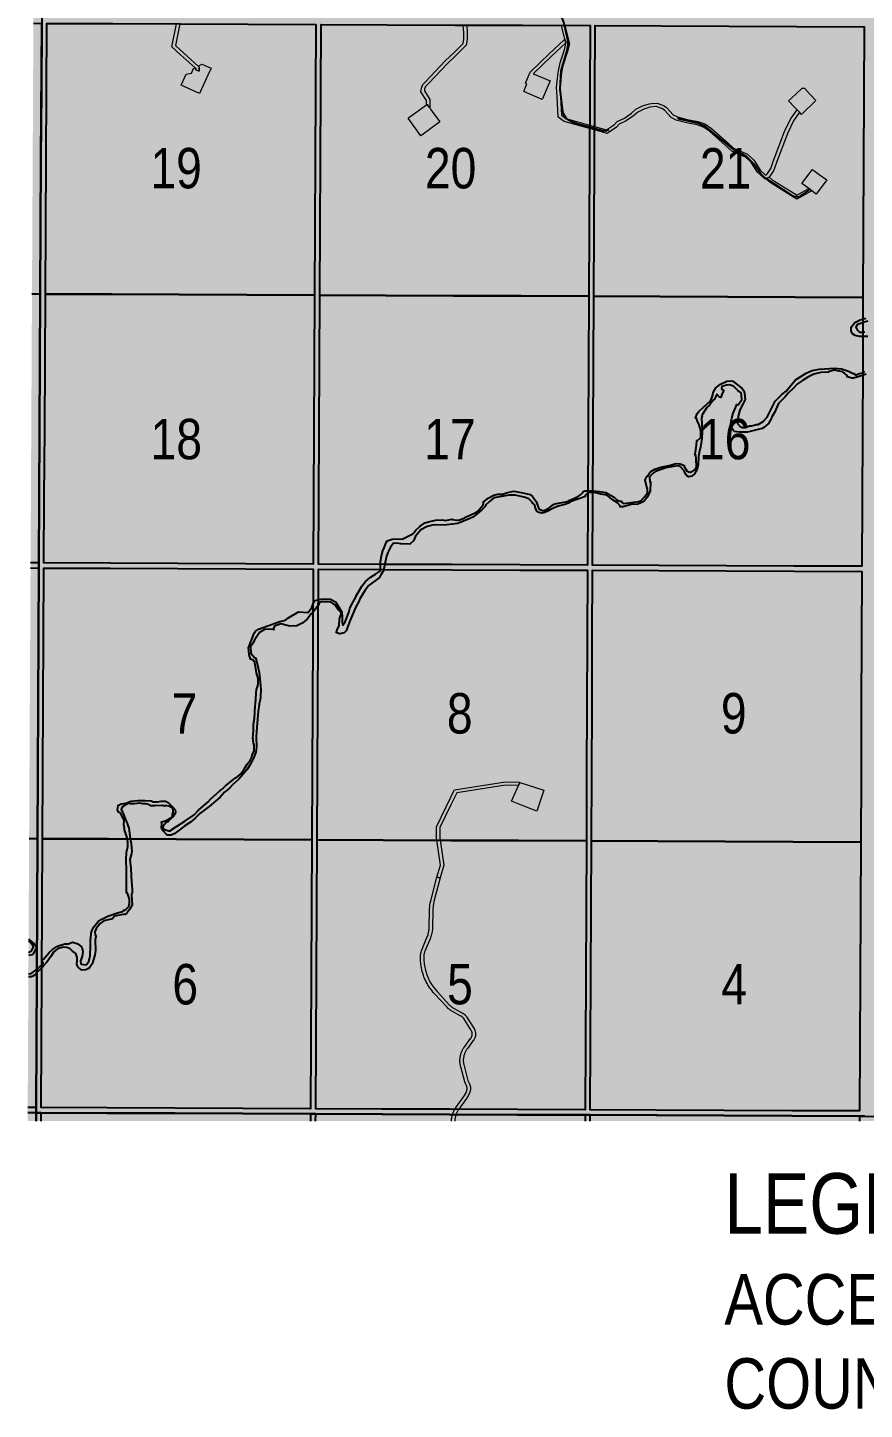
# Model space of a CAD drawing. Extents: x 351064 to 358960, y 6048061 to 6054858.
# Drawn here: x 352105.9 to 352271.7, y 6050375.7 to 6050649.5 of the extents above; entities that cross this region are included whole.
import ezdxf
from ezdxf.enums import TextEntityAlignment as Align

# ---------------------------------------------------------------- set-up
doc = ezdxf.new("R2010")
doc.units = 0
doc.header["$LTSCALE"] = 5
doc.linetypes.add('BORDER2', pattern=[22.225, 6.35, -3.175, 6.35, -3.175, 0, -3.175])
doc.linetypes.add('DASHED2', pattern=[9.525, 6.35, -3.175])
doc.layers.add('AS-COUNTY', color=7, linetype='BORDER2', lineweight=60, true_color=0xcc33ff)
doc.layers.add('AS-ROUTEMAP', color=35, linetype='Continuous', lineweight=0)
for name, color, linetype in [('CG-NOTES', 7, 'Continuous'), ('P-PROPOSED', 10, 'Continuous'), ('RoadSeg', 57, 'DASHED2'), ('T-WATER', 160, 'Continuous'), ('Townships', 57, 'Continuous')]:
    doc.layers.add(name, color=color, linetype=linetype)
doc.layers.add('ROUTE-MAP-BACKGROUND-H', color=7, linetype='Continuous', true_color=0xf0ebff)
doc.layers.add('Sections', color=7, linetype='Continuous', true_color=0xa75418)
doc.styles.add('120', font='ARIALN.TTF', dxfattribs={"height": 13})
doc.styles.add('80', font='ARIALN.TTF', dxfattribs={"height": 10})

# ---------------------------------------------------------------- blocks, each defined once
blk = doc.blocks.new('*U406')
at = {"layer": 'AS-COUNTY', "ltscale": 0.5, "const_width": 4, "flags": 128}
blk.add_lwpolyline([(203.86, -42.49), (294.05, -42.49)], dxfattribs=at)
at = {"layer": 'P-PROPOSED', "color": 90, "const_width": 2, "flags": 128}
blk.add_lwpolyline([(182.34, -25.94), (272.54, -25.94)], dxfattribs=at)
at = {"layer": 'CG-NOTES', "insert": (0, 0), "char_height": 10, "width": 457.2222, "attachment_point": 1, "style": '80'}
blk.add_mtext('{\\H1.2x;\\C14;LEGEND\\H0.83333x;\\C256;\\PACCESS ROUTE SHOWN THUS:\\P}COUNTY BOUNDARY SHOWN THUS:', dxfattribs=at)

msp = doc.modelspace()

# ---------------------------------------------------------------- hatches: boundary and pattern name
at = {"layer": 'ROUTE-MAP-BACKGROUND-H'}
h = msp.add_hatch(color=256, dxfattribs=at)
h.dxf.hatch_style = 1
h.paths.add_polyline_path([(352109.337, 6051083.716), (353736.796, 6051083.637), (353740.383, 6050432.833), (352105.91, 6050432.833)])

# ---------------------------------------------------------------- linework, layer by layer
at = {"layer": 'AS-ROUTEMAP', "flags": 128}
for points in [[(352136.063, 6050650.267), (352135.187, 6050645.984), (352136.146, 6050645.115), (352139.708, 6050641.885), (352139.929, 6050641.685), (352139.932, 6050640.863), (352139.264, 6050641.166), (352139.263, 6050641.388), (352139.079, 6050641.555), (352136.141, 6050644.215), (352134.461, 6050645.736), (352135.387, 6050650.27)], [(352192.912, 6050650.033), (352193.013, 6050648.455), (352193.025, 6050647.145), (352192.822, 6050646.009), (352190.468, 6050643.75), (352189.151, 6050642.485), (352185.333, 6050638.43), (352184.778, 6050637.843), (352184.577, 6050637.352), (352184.532, 6050636.974), (352185.602, 6050635.256), (352185.602, 6050635.256), (352185.594, 6050633.956), (352185.592, 6050633.609), (352185.094, 6050634.294), (352185.065, 6050634.333), (352184.929, 6050634.234), (352184.934, 6050635.068), (352183.843, 6050636.819), (352183.925, 6050637.52), (352184.208, 6050638.21), (352184.761, 6050638.799), (352188.677, 6050642.954), (352190.473, 6050644.678), (352192.204, 6050646.34), (352192.358, 6050647.201), (352192.347, 6050648.431), (352192.244, 6050650.036)], [(352212.375, 6050649.953), (352213.26, 6050646.296), (352212.964, 6050644.947), (352211.953, 6050641.937), (352211.674, 6050640.629), (352211.406, 6050637.645), (352211.479, 6050635.807), (352211.692, 6050632.133), (352212.539, 6050631.485), (352217.225, 6050630.176), (352218.229, 6050629.895), (352218.229, 6050629.895), (352220.606, 6050629.231), (352222.177, 6050630.304), (352222.731, 6050630.937), (352224.176, 6050631.596), (352225.544, 6050632.549), (352226.437, 6050633.329), (352227.745, 6050633.984), (352229.082, 6050634.41), (352229.524, 6050634.456), (352230.633, 6050634.569), (352231.574, 6050634.189), (352231.905, 6050634.056), (352232.425, 6050633.749), (352232.533, 6050633.685), (352233.854, 6050632.258), (352234.69, 6050631.802), (352236.603, 6050631.307), (352238.719, 6050630.887), (352240.104, 6050630.423), (352241.433, 6050629.523), (352244.701, 6050626.592), (352245.779, 6050625.625), (352248.536, 6050624.424), (352249.75, 6050623.333), (352249.978, 6050622.984), (352251.082, 6050621.296), (352252.149, 6050620.278), (352252.389, 6050620.395), (352253.144, 6050621.571), (352253.667, 6050622.969), (352255.902, 6050628.948), (352257.064, 6050631.362), (352258.363, 6050633.221), (352258.831, 6050632.728), (352257.641, 6050631.025), (352256.515, 6050628.686), (352254.377, 6050622.966), (352253.743, 6050621.271), (352252.85, 6050619.878), (352252.198, 6050619.559), (352252.025, 6050619.475), (352250.566, 6050620.867), (352249.24, 6050622.896), (352249.137, 6050622.987), (352248.17, 6050623.856), (352245.423, 6050625.053), (352244.697, 6050625.704), (352241.021, 6050628.996), (352239.806, 6050629.819), (352238.547, 6050630.241), (352236.449, 6050630.657), (352234.446, 6050631.176), (352233.439, 6050631.727), (352232.11, 6050633.16), (352231.609, 6050633.456), (352231.182, 6050633.629), (352230.536, 6050633.889), (352230.349, 6050633.87), (352229.219, 6050633.754), (352227.997, 6050633.365), (352226.811, 6050632.771), (352225.958, 6050632.025), (352224.506, 6050631.015), (352223.138, 6050630.39), (352222.623, 6050629.801), (352220.764, 6050628.531), (352218.226, 6050629.231), (352217.222, 6050629.508), (352212.226, 6050630.885), (352211.044, 6050631.789), (352210.813, 6050635.775), (352210.738, 6050637.658), (352211.005, 6050640.647), (352211.443, 6050642.512), (352212.321, 6050645.125), (352212.576, 6050646.288), (352212.532, 6050646.471), (352212.351, 6050647.218), (352211.688, 6050649.956)], [(352189.891, 6050432.833), (352189.897, 6050432.959), (352189.91, 6050433.134), (352189.93, 6050433.308), (352189.956, 6050433.481), (352189.987, 6050433.654), (352190.025, 6050433.825), (352190.069, 6050433.995), (352190.119, 6050434.163), (352190.126, 6050434.185), (352190.175, 6050434.329), (352190.236, 6050434.493), (352190.303, 6050434.655), (352190.376, 6050434.815), (352190.454, 6050434.972), (352190.538, 6050435.126), (352190.576, 6050435.189), (352190.627, 6050435.276), (352190.821, 6050435.569), (352192.334, 6050437.683), (352192.775, 6050438.468), (352192.803, 6050438.521), (352192.83, 6050438.575), (352192.854, 6050438.629), (352192.877, 6050438.685), (352192.897, 6050438.741), (352192.916, 6050438.799), (352192.932, 6050438.856), (352192.947, 6050438.915), (352192.959, 6050438.974), (352192.969, 6050439.033), (352192.977, 6050439.092), (352192.983, 6050439.152), (352192.986, 6050439.212), (352192.988, 6050439.272), (352192.987, 6050439.332), (352192.985, 6050439.392), (352192.98, 6050439.452), (352192.972, 6050439.512), (352192.963, 6050439.571), (352192.952, 6050439.63), (352192.938, 6050439.688), (352192.923, 6050439.746), (352192.905, 6050439.804), (352192.885, 6050439.861), (352192.839, 6050439.972), (352192.537, 6050440.64), (352191.736, 6050443.587), (352191.696, 6050443.745), (352191.662, 6050443.905), (352191.633, 6050444.067), (352191.61, 6050444.229), (352191.592, 6050444.392), (352191.58, 6050444.555), (352191.574, 6050444.718), (352191.574, 6050444.882), (352191.579, 6050445.046), (352191.59, 6050445.209), (352191.607, 6050445.372), (352191.63, 6050445.534), (352191.658, 6050445.696), (352191.692, 6050445.856), (352191.732, 6050446.015), (352191.777, 6050446.172), (352191.827, 6050446.328), (352191.883, 6050446.482), (352191.945, 6050446.634), (352192.011, 6050446.783), (352192.083, 6050446.93), (352192.16, 6050447.075), (352192.242, 6050447.217), (352192.329, 6050447.356), (352192.517, 6050447.623), (352193.694, 6050449.18), (352193.725, 6050449.223), (352193.755, 6050449.268), (352193.784, 6050449.313), (352193.811, 6050449.36), (352193.836, 6050449.407), (352193.859, 6050449.455), (352193.881, 6050449.505), (352193.9, 6050449.554), (352193.918, 6050449.605), (352193.935, 6050449.656), (352193.949, 6050449.708), (352193.962, 6050449.76), (352193.972, 6050449.812), (352193.981, 6050449.865), (352193.988, 6050449.919), (352193.993, 6050449.972), (352193.996, 6050450.026), (352193.997, 6050450.079), (352193.996, 6050450.133), (352193.994, 6050450.186), (352193.989, 6050450.24), (352193.983, 6050450.293), (352193.974, 6050450.346), (352193.964, 6050450.399), (352193.952, 6050450.451), (352193.938, 6050450.503), (352193.922, 6050450.554), (352193.904, 6050450.605), (352193.885, 6050450.655), (352193.863, 6050450.704), (352193.84, 6050450.752), (352193.816, 6050450.8), (352193.761, 6050450.892), (352192.318, 6050453.15), (352192.288, 6050453.195), (352192.256, 6050453.239), (352192.223, 6050453.282), (352192.188, 6050453.324), (352192.152, 6050453.364), (352192.114, 6050453.403), (352192.075, 6050453.441), (352192.034, 6050453.477), (352191.993, 6050453.512), (352191.95, 6050453.545), (352191.906, 6050453.577), (352191.86, 6050453.607), (352191.767, 6050453.662), (352190.112, 6050454.555), (352189.98, 6050454.63), (352189.851, 6050454.709), (352189.725, 6050454.793), (352189.602, 6050454.881), (352189.574, 6050454.902), (352189.482, 6050454.974), (352189.366, 6050455.071), (352189.253, 6050455.172), (352189.039, 6050455.386), (352186.54, 6050458.078), (352186.297, 6050458.348), (352186.065, 6050458.627), (352185.842, 6050458.913), (352185.629, 6050459.207), (352185.427, 6050459.509), (352185.236, 6050459.818), (352185.056, 6050460.133), (352184.886, 6050460.454), (352184.729, 6050460.781), (352184.582, 6050461.113), (352184.448, 6050461.45), (352184.36, 6050461.694), (352184.325, 6050461.792), (352184.215, 6050462.138), (352184.117, 6050462.487), (352184.031, 6050462.84), (352183.957, 6050463.195), (352183.848, 6050463.913), (352183.754, 6050464.721), (352183.738, 6050464.879), (352183.729, 6050465.037), (352183.725, 6050465.196), (352183.727, 6050465.355), (352183.734, 6050465.513), (352183.748, 6050465.671), (352183.767, 6050465.829), (352183.792, 6050465.985), (352183.823, 6050466.141), (352183.86, 6050466.295), (352183.902, 6050466.448), (352183.949, 6050466.6), (352184.061, 6050466.896), (352185.035, 6050469.221), (352185.113, 6050469.419), (352185.185, 6050469.62), (352185.25, 6050469.823), (352185.307, 6050470.028), (352185.357, 6050470.235), (352185.4, 6050470.444), (352185.435, 6050470.655), (352185.463, 6050470.866), (352185.483, 6050471.078), (352185.5, 6050471.504), (352185.516, 6050474.229), (352185.524, 6050474.594), (352185.546, 6050474.958), (352185.58, 6050475.321), (352185.627, 6050475.682), (352185.686, 6050476.042), (352185.844, 6050476.753), (352186.99, 6050481.194), (352187.634, 6050481.023), (352186.489, 6050476.587), (352186.41, 6050476.255), (352186.342, 6050475.921), (352186.286, 6050475.585), (352186.242, 6050475.246), (352186.21, 6050474.907), (352186.182, 6050474.225), (352186.167, 6050471.501), (352186.161, 6050471.264), (352186.147, 6050471.027), (352186.125, 6050470.791), (352186.094, 6050470.556), (352186.055, 6050470.323), (352186.008, 6050470.091), (352185.952, 6050469.86), (352185.889, 6050469.632), (352185.817, 6050469.406), (352185.649, 6050468.963), (352184.676, 6050466.639), (352184.626, 6050466.514), (352184.581, 6050466.388), (352184.541, 6050466.26), (352184.505, 6050466.13), (352184.475, 6050466), (352184.448, 6050465.868), (352184.427, 6050465.735), (352184.411, 6050465.602), (352184.4, 6050465.468), (352184.393, 6050465.334), (352184.391, 6050465.2), (352184.395, 6050465.066), (352184.416, 6050464.798), (352184.51, 6050463.99), (352184.555, 6050463.654), (352184.612, 6050463.319), (352184.681, 6050462.986), (352184.761, 6050462.656), (352184.853, 6050462.329), (352184.957, 6050462.006), (352185.07, 6050461.691), (352185.197, 6050461.371), (352185.334, 6050461.06), (352185.482, 6050460.754), (352185.64, 6050460.454), (352185.809, 6050460.159), (352185.988, 6050459.87), (352186.177, 6050459.588), (352186.375, 6050459.313), (352186.584, 6050459.045), (352187.028, 6050458.531), (352189.528, 6050455.84), (352189.579, 6050455.787), (352189.616, 6050455.748), (352189.707, 6050455.66), (352189.802, 6050455.575), (352189.9, 6050455.493), (352190, 6050455.415), (352190.104, 6050455.341), (352190.21, 6050455.271), (352190.429, 6050455.142), (352192.083, 6050454.249), (352192.152, 6050454.21), (352192.219, 6050454.169), (352192.284, 6050454.126), (352192.348, 6050454.08), (352192.41, 6050454.032), (352192.47, 6050453.982), (352192.529, 6050453.93), (352192.585, 6050453.875), (352192.639, 6050453.819), (352192.692, 6050453.76), (352192.742, 6050453.7), (352192.79, 6050453.638), (352192.879, 6050453.509), (352194.323, 6050451.251), (352194.363, 6050451.185), (352194.401, 6050451.118), (352194.437, 6050451.049), (352194.47, 6050450.979), (352194.501, 6050450.908), (352194.529, 6050450.836), (352194.555, 6050450.763), (352194.578, 6050450.689), (352194.598, 6050450.614), (352194.616, 6050450.538), (352194.631, 6050450.462), (352194.643, 6050450.386), (352194.652, 6050450.309), (352194.659, 6050450.232), (352194.663, 6050450.154), (352194.664, 6050450.077), (352194.662, 6050449.999), (352194.658, 6050449.922), (352194.65, 6050449.845), (352194.641, 6050449.768), (352194.628, 6050449.692), (352194.612, 6050449.616), (352194.594, 6050449.54), (352194.574, 6050449.466), (352194.55, 6050449.392), (352194.524, 6050449.319), (352194.495, 6050449.247), (352194.464, 6050449.176), (352194.43, 6050449.106), (352194.394, 6050449.038), (352194.356, 6050448.971), (352194.314, 6050448.905), (352194.226, 6050448.778), (352193.049, 6050447.222), (352192.966, 6050447.108), (352192.888, 6050446.992), (352192.813, 6050446.873), (352192.743, 6050446.751), (352192.677, 6050446.627), (352192.615, 6050446.501), (352192.558, 6050446.373), (352192.506, 6050446.243), (352192.458, 6050446.111), (352192.414, 6050445.978), (352192.376, 6050445.843), (352192.342, 6050445.706), (352192.313, 6050445.569), (352192.288, 6050445.431), (352192.269, 6050445.292), (352192.255, 6050445.152), (352192.245, 6050445.012), (352192.24, 6050444.872), (352192.241, 6050444.732), (352192.246, 6050444.591), (352192.256, 6050444.451), (352192.271, 6050444.312), (352192.291, 6050444.173), (352192.316, 6050444.035), (352192.38, 6050443.761), (352193.166, 6050440.866), (352193.447, 6050440.247), (352193.48, 6050440.17), (352193.511, 6050440.091), (352193.538, 6050440.012), (352193.563, 6050439.932), (352193.585, 6050439.85), (352193.604, 6050439.768), (352193.62, 6050439.686), (352193.633, 6050439.603), (352193.643, 6050439.519), (352193.65, 6050439.435), (352193.654, 6050439.351), (352193.655, 6050439.267), (352193.652, 6050439.183), (352193.647, 6050439.099), (352193.639, 6050439.016), (352193.628, 6050438.932), (352193.614, 6050438.849), (352193.597, 6050438.767), (352193.577, 6050438.685), (352193.554, 6050438.604), (352193.528, 6050438.524), (352193.499, 6050438.445), (352193.467, 6050438.368), (352193.433, 6050438.291), (352193.356, 6050438.141), (352192.897, 6050437.325), (352191.366, 6050435.186), (352191.277, 6050435.056), (352191.195, 6050434.928), (352191.118, 6050434.797), (352191.045, 6050434.663), (352190.977, 6050434.527), (352190.914, 6050434.389), (352190.856, 6050434.249), (352190.831, 6050434.182), (352190.803, 6050434.106), (352190.755, 6050433.962), (352190.712, 6050433.817), (352190.674, 6050433.67), (352190.641, 6050433.521), (352190.613, 6050433.372), (352190.591, 6050433.221), (352190.574, 6050433.07), (352190.562, 6050432.919), (352190.558, 6050432.833)]]:
    msp.add_lwpolyline(points, dxfattribs=at)
for points in [[(352209.447, 6050638.959), (352207.889, 6050635.276), (352204.206, 6050636.833), (352204.855, 6050638.368), (352204.548, 6050638.498), (352205.483, 6050640.71), (352209.278, 6050644.321), (352212.128, 6050647.007), (352212.351, 6050647.218), (352212.532, 6050646.471), (352209.737, 6050643.838), (352206.098, 6050640.375), (352206.27, 6050640.305), (352209.447, 6050638.959)], [(352142.269, 6050641.445), (352141.648, 6050640.08), (352139.992, 6050636.44), (352136.353, 6050638.096), (352137.342, 6050640.274), (352138.358, 6050640.491), (352138.765, 6050641.387), (352139.079, 6050641.555), (352139.263, 6050641.388), (352139.264, 6050641.166), (352139.932, 6050640.863), (352139.929, 6050641.685), (352139.708, 6050641.885), (352140.448, 6050642.273), (352142.269, 6050641.445)], [(352259.291, 6050632.382), (352259.221, 6050632.315), (352258.831, 6050632.729), (352258.363, 6050633.221), (352258.323, 6050633.263), (352257.865, 6050633.748), (352256.701, 6050634.978), (352258.153, 6050636.353), (352259.363, 6050637.498), (352259.834, 6050637.485), (352260.855, 6050636.407), (352261.199, 6050636.043), (352262.125, 6050635.064), (352259.291, 6050632.382)], [(352183.977, 6050628.183), (352183.842, 6050628.085), (352181.293, 6050631.587), (352181.428, 6050631.686), (352184.929, 6050634.234), (352185.065, 6050634.333), (352185.094, 6050634.294), (352185.592, 6050633.609), (352185.766, 6050633.37), (352186.095, 6050632.919), (352187.614, 6050630.83), (352184.009, 6050628.206), (352183.977, 6050628.183)], [(352264.242, 6050619.352), (352262.172, 6050616.531), (352261.283, 6050617.183), (352260.694, 6050617.616), (352259.351, 6050618.602), (352260.758, 6050620.52), (352261.169, 6050621.08), (352261.422, 6050621.423), (352262.765, 6050620.437), (352264.242, 6050619.352)], [(352260.694, 6050617.616), (352261.283, 6050617.183), (352261.022, 6050617.036), (352258.335, 6050615.515), (352257.693, 6050615.917), (352253.056, 6050618.822), (352252.198, 6050619.559), (352252.85, 6050619.878), (352253.453, 6050619.36), (352258.047, 6050616.482), (352258.352, 6050616.291), (352260.694, 6050617.616)], [(352203.461, 6050499.959), (352203.182, 6050499.327), (352200.612, 6050499.425), (352190.927, 6050497.889), (352189.914, 6050495.786), (352189.766, 6050495.479), (352187.609, 6050491), (352187.608, 6050488.947), (352187.672, 6050488.495), (352188.368, 6050483.538), (352187.634, 6050481.023), (352186.99, 6050481.194), (352187.689, 6050483.58), (352186.998, 6050488.498), (352186.941, 6050488.9), (352186.941, 6050491.152), (352189.773, 6050497.03), (352190.258, 6050498.035), (352190.478, 6050498.493), (352200.572, 6050500.093), (352203.339, 6050499.988), (352203.461, 6050499.959)], [(352208.198, 6050498.436), (352206.782, 6050494.274), (352204.414, 6050495.193), (352201.804, 6050496.208), (352203.182, 6050499.327), (352203.461, 6050499.959), (352208.198, 6050498.436)]]:
    msp.add_lwpolyline(points, close=True, dxfattribs=at)
at = {"layer": 'RoadSeg', "flags": 128}
msp.add_lwpolyline([(352260.715, 6050617.285), (352259.306, 6050616.378), (352259.048, 6050616.071), (352258.319, 6050615.917), (352257.547, 6050616.095), (352252.007, 6050619.773), (352251.151, 6050620.583), (352249.828, 6050622.546), (352248.386, 6050624.006), (352245.952, 6050625.204), (352240.284, 6050629.879), (352238.932, 6050630.507), (352235.072, 6050631.399), (352231.532, 6050633.933), (352230.859, 6050634.147), (352229.857, 6050634.219), (352227.938, 6050633.665), (352225.937, 6050632.508), (352221.324, 6050629.376), (352220.5, 6050629.019), (352219.798, 6050629.066), (352215.025, 6050630.398), (352213.679, 6050630.86), (352212.763, 6050631.401), (352212.101, 6050632.416), (352211.987, 6050632.88), (352211.461, 6050637.334), (352211.659, 6050640.974), (352212.753, 6050644.706), (352213.015, 6050646.081), (352212.985, 6050647.114), (352212.152, 6050650.625), (352211.543, 6050652.108), (352201.293, 6050660.822), (352195.731, 6050665.3), (352195.28, 6050665.921), (352194.053, 6050666.853), (352192.544, 6050668.311), (352176.625, 6050681.733), (352174.087, 6050684.229), (352170.567, 6050687.23), (352170.025, 6050687.515), (352166.114, 6050691.406), (352163.274, 6050693.96), (352162.559, 6050694.473), (352159.929, 6050695.499), (352158.805, 6050696.335), (352157.148, 6050699.489), (352156.317, 6050700.599), (352155.257, 6050701.536), (352151.346, 6050704.227), (352149.938, 6050705.654)], dxfattribs=at)
at = {"layer": 'Sections', "flags": 128}
for points in [[(352107.056, 6050650.367), (352108.697, 6050650.356), (352108.627, 6050636.949), (352108.558, 6050623.542), (352108.489, 6050610.134)], [(352108.489, 6050610.134), (352108.42, 6050596.727), (352106.773, 6050596.738)], [(352106.773, 6050596.738), (352108.42, 6050596.727), (352108.351, 6050583.32), (352108.282, 6050569.913), (352108.213, 6050556.505)], [(352108.213, 6050556.505), (352108.145, 6050543.433), (352106.493, 6050543.445)], [(352106.488, 6050542.439), (352108.14, 6050542.428), (352108.071, 6050529.021), (352108.002, 6050515.613), (352107.933, 6050502.206)], [(352107.933, 6050502.206), (352107.864, 6050488.799), (352106.205, 6050488.81)], [(352106.205, 6050488.81), (352107.864, 6050488.799), (352107.795, 6050475.392), (352107.727, 6050461.984), (352107.658, 6050448.577)], [(352107.658, 6050448.577), (352107.591, 6050435.505), (352105.925, 6050435.516)], [(352105.919, 6050434.511), (352107.585, 6050434.5), (352107.577, 6050432.833)], [(352108.582, 6050432.833), (352108.591, 6050434.495), (352121.687, 6050434.442), (352135.118, 6050434.387), (352148.549, 6050434.332), (352161.98, 6050434.277), (352161.973, 6050432.833)], [(352162.979, 6050432.833), (352162.985, 6050434.273), (352176.081, 6050434.219), (352189.512, 6050434.165), (352202.943, 6050434.11), (352216.374, 6050434.055), (352216.368, 6050432.833)], [(352217.374, 6050432.833), (352217.379, 6050434.051), (352230.475, 6050433.998), (352243.906, 6050433.943), (352257.336, 6050433.888), (352270.767, 6050433.833), (352270.763, 6050432.833)]]:
    msp.add_lwpolyline(points, dxfattribs=at)
for points in [[(352162.781, 6050596.504), (352149.359, 6050596.559), (352135.936, 6050596.614), (352122.513, 6050596.669), (352109.425, 6050596.723), (352109.495, 6050610.13), (352109.564, 6050623.538), (352109.633, 6050636.945), (352109.702, 6050650.352), (352122.787, 6050650.298), (352136.207, 6050650.243), (352149.627, 6050650.188), (352163.047, 6050650.133), (352162.98, 6050636.726), (352162.914, 6050623.318), (352162.848, 6050609.911)], [(352217.168, 6050609.688), (352217.107, 6050596.281), (352203.693, 6050596.336), (352190.279, 6050596.391), (352176.865, 6050596.446), (352163.787, 6050596.5), (352163.853, 6050609.907), (352163.919, 6050623.314), (352163.986, 6050636.721), (352164.052, 6050650.129), (352177.125, 6050650.075), (352190.534, 6050650.02), (352203.942, 6050649.965), (352217.35, 6050649.91), (352217.289, 6050636.502), (352217.228, 6050623.095)], [(352271.487, 6050609.465), (352271.432, 6050596.058), (352258.018, 6050596.113), (352244.605, 6050596.168), (352231.191, 6050596.223), (352218.112, 6050596.277), (352218.173, 6050609.684), (352218.234, 6050623.091), (352218.295, 6050636.498), (352218.355, 6050649.905), (352231.428, 6050649.852), (352244.837, 6050649.797), (352258.245, 6050649.742), (352271.653, 6050649.686), (352271.597, 6050636.279), (352271.542, 6050622.872)], [(352162.781, 6050596.504), (352162.715, 6050583.097), (352162.648, 6050569.69), (352162.582, 6050556.282), (352162.518, 6050543.21), (352149.092, 6050543.265), (352135.667, 6050543.32), (352122.241, 6050543.376), (352109.151, 6050543.429), (352109.218, 6050556.501), (352109.287, 6050569.909), (352109.356, 6050583.316), (352109.425, 6050596.723), (352122.513, 6050596.669), (352135.936, 6050596.614), (352149.359, 6050596.559)], [(352216.925, 6050556.06), (352216.866, 6050542.988), (352203.446, 6050543.043), (352190.027, 6050543.098), (352176.607, 6050543.153), (352163.523, 6050543.206), (352163.588, 6050556.278), (352163.654, 6050569.685), (352163.72, 6050583.093), (352163.787, 6050596.5), (352176.865, 6050596.446), (352190.279, 6050596.391), (352203.693, 6050596.336), (352217.107, 6050596.281), (352217.046, 6050582.874), (352216.985, 6050569.467)], [(352271.267, 6050555.837), (352271.213, 6050542.765), (352257.794, 6050542.82), (352244.375, 6050542.875), (352230.955, 6050542.93), (352217.871, 6050542.984), (352217.93, 6050556.056), (352217.991, 6050569.463), (352218.052, 6050582.87), (352218.112, 6050596.277), (352231.191, 6050596.223), (352244.605, 6050596.168), (352258.018, 6050596.113), (352271.432, 6050596.058), (352271.377, 6050582.651), (352271.322, 6050569.244)], [(352162.314, 6050501.983), (352162.248, 6050488.576), (352148.82, 6050488.631), (352135.391, 6050488.686), (352121.963, 6050488.741), (352108.87, 6050488.795), (352108.939, 6050502.202), (352109.008, 6050515.609), (352109.077, 6050529.017), (352109.146, 6050542.424), (352122.236, 6050542.37), (352135.662, 6050542.315), (352149.087, 6050542.26), (352162.513, 6050542.205), (352162.446, 6050528.797), (352162.38, 6050515.39)], [(352216.679, 6050501.761), (352216.619, 6050488.354), (352203.194, 6050488.409), (352189.768, 6050488.464), (352176.343, 6050488.518), (352163.253, 6050488.572), (352163.319, 6050501.979), (352163.386, 6050515.386), (352163.452, 6050528.793), (352163.518, 6050542.201), (352176.603, 6050542.147), (352190.022, 6050542.092), (352203.442, 6050542.037), (352216.861, 6050541.982), (352216.8, 6050528.575), (352216.74, 6050515.168)], [(352271.044, 6050501.539), (352270.989, 6050488.132), (352257.564, 6050488.187), (352244.139, 6050488.241), (352230.714, 6050488.296), (352217.624, 6050488.35), (352217.685, 6050501.757), (352217.745, 6050515.164), (352217.806, 6050528.571), (352217.867, 6050541.978), (352230.951, 6050541.925), (352244.37, 6050541.87), (352257.79, 6050541.815), (352271.209, 6050541.76), (352271.154, 6050528.353), (352271.099, 6050514.946)], [(352162.049, 6050448.354), (352161.985, 6050435.282), (352148.554, 6050435.337), (352135.123, 6050435.392), (352121.692, 6050435.447), (352108.596, 6050435.501), (352108.663, 6050448.573), (352108.732, 6050461.98), (352108.801, 6050475.388), (352108.87, 6050488.795), (352121.963, 6050488.741), (352135.391, 6050488.686), (352148.82, 6050488.631), (352162.248, 6050488.576), (352162.182, 6050475.169), (352162.115, 6050461.761)], [(352216.437, 6050448.132), (352216.378, 6050435.061), (352202.948, 6050435.115), (352189.517, 6050435.17), (352176.086, 6050435.225), (352162.99, 6050435.278), (352163.055, 6050448.35), (352163.121, 6050461.757), (352163.187, 6050475.165), (352163.253, 6050488.572), (352176.343, 6050488.518), (352189.768, 6050488.464), (352203.194, 6050488.409), (352216.619, 6050488.354), (352216.558, 6050474.947), (352216.498, 6050461.54)], [(352270.825, 6050447.911), (352270.771, 6050434.839), (352257.341, 6050434.894), (352243.91, 6050434.948), (352230.479, 6050435.003), (352217.384, 6050435.056), (352217.443, 6050448.128), (352217.503, 6050461.536), (352217.564, 6050474.943), (352217.624, 6050488.35), (352230.714, 6050488.296), (352244.139, 6050488.241), (352257.564, 6050488.187), (352270.989, 6050488.132), (352270.934, 6050474.725), (352270.879, 6050461.318)]]:
    msp.add_lwpolyline(points, close=True, dxfattribs=at)
at = {"layer": 'T-WATER', "flags": 128}
for points in [[(352272.389, 6050588.317), (352271.383, 6050588.317), (352270.752, 6050588.318), (352269.878, 6050588.526), (352269.376, 6050588.83), (352269.071, 6050589.421), (352269.114, 6050590.159), (352269.818, 6050591.098), (352270.86, 6050591.613), (352271.397, 6050591.771), (352271.978, 6050591.942)], [(352272.401, 6050591.328), (352271.608, 6050591.114), (352271.394, 6050591.037), (352270.355, 6050590.662), (352269.995, 6050590.173), (352270.284, 6050589.619), (352270.748, 6050589.18), (352271.387, 6050589.196), (352271.817, 6050589.207)], [(352106.064, 6050462.03), (352106.463, 6050462.083), (352106.516, 6050462.109), (352106.796, 6050462.249), (352107.767, 6050462.919), (352107.862, 6050462.984), (352108.777, 6050463.78), (352108.845, 6050463.839), (352108.99, 6050464.103), (352108.781, 6050464.575), (352108.727, 6050464.698), (352108.782, 6050464.73), (352109.086, 6050464.913), (352110.25, 6050466.323), (352110.816, 6050466.812), (352111.828, 6050467.521), (352113.285, 6050467.931), (352113.925, 6050467.964), (352114.84, 6050468.271), (352115.86, 6050467.993), (352116.622, 6050467.332), (352116.834, 6050466.439), (352116.688, 6050465.477), (352116.394, 6050464.57), (352116.455, 6050463.99), (352116.495, 6050463.969), (352116.538, 6050463.945), (352117.477, 6050463.815), (352117.802, 6050464.12), (352118.028, 6050464.478), (352118.326, 6050465.596), (352118.367, 6050467.577), (352118.351, 6050468.668), (352118.593, 6050470.401), (352119.004, 6050471.3), (352119.889, 6050472.378), (352120.483, 6050472.798), (352121.772, 6050473.427), (352123.549, 6050474.067), (352124.717, 6050474.352), (352124.907, 6050474.609), (352124.973, 6050474.567), (352125.409, 6050474.85), (352125.978, 6050475.381), (352126.121, 6050475.984), (352126.097, 6050476.787), (352125.669, 6050478.008), (352125.529, 6050478.041), (352125.494, 6050482.589), (352125.414, 6050484.534), (352125.508, 6050486.114), (352125.787, 6050487.162), (352125.746, 6050488.1), (352125.656, 6050488.834), (352125.637, 6050488.989), (352125.079, 6050490.549), (352125.015, 6050490.948), (352125.073, 6050490.959), (352125.001, 6050491.52), (352125.043, 6050492.452), (352124.32, 6050493.837), (352123.948, 6050494.042), (352123.74, 6050494.541), (352123.878, 6050495.303), (352123.856, 6050495.433), (352123.991, 6050495.456), (352124.427, 6050495.717), (352125.39, 6050495.819), (352126.391, 6050496.256), (352127.72, 6050496.358), (352129.23, 6050496.371), (352130.401, 6050496.322), (352130.776, 6050496.074), (352130.971, 6050496.074), (352131.568, 6050496.075), (352132.348, 6050496.203), (352133.229, 6050496.232), (352133.787, 6050495.958), (352133.873, 6050495.865), (352134.883, 6050494.821), (352135.117, 6050494.5), (352135.21, 6050494.091), (352135.092, 6050493.667), (352134.842, 6050493.245), (352133.838, 6050492.422), (352133.743, 6050492.166), (352133.744, 6050492.129), (352133.59, 6050492.125), (352133.383, 6050491.975), (352132.714, 6050491.245), (352132.78, 6050490.969), (352133.014, 6050490.627), (352133.901, 6050490.336), (352134.192, 6050490.383), (352134.289, 6050490.48), (352135.431, 6050491.208), (352137.045, 6050492.237), (352138.893, 6050493.555), (352139.798, 6050494.453), (352141.664, 6050496.096), (352142.238, 6050496.711), (352144.04, 6050498.35), (352144.426, 6050498.59), (352145.086, 6050499.268), (352147.1, 6050500.848), (352147.176, 6050500.777), (352148.153, 6050501.673), (352148.832, 6050502.581), (352149.42, 6050503.539), (352150.02, 6050504.264), (352150.303, 6050504.941), (352150.426, 6050505.377), (352150.808, 6050506.233), (352150.768, 6050507.323), (352150.637, 6050507.792), (352150.617, 6050508.137), (352150.58, 6050508.562), (352150.52, 6050508.564), (352150.678, 6050510.246), (352150.692, 6050511.49), (352150.855, 6050512.619), (352150.997, 6050515.121), (352151.031, 6050515.536), (352151.273, 6050518.48), (352151.315, 6050518.478), (352151.581, 6050519.354), (352151.58, 6050520.567), (352151.276, 6050521.642), (352150.958, 6050523.681), (352150.578, 6050524.159), (352150.079, 6050524.365), (352149.838, 6050525.316), (352149.703, 6050526.647), (352150.298, 6050528.16), (352150.792, 6050529.523), (352151.046, 6050529.895), (352151.661, 6050530.306), (352154.215, 6050531.22), (352155.862, 6050531.865), (352157.028, 6050532.072), (352157.488, 6050532.49), (352159.59, 6050533.738), (352161.475, 6050533.617), (352162.232, 6050534.599), (352162.497, 6050535.32), (352162.729, 6050535.951), (352162.902, 6050536.024), (352163.506, 6050536.136), (352164.092, 6050536.244), (352165.933, 6050536.251), (352166.883, 6050535.754), (352167.589, 6050534.662), (352168.157, 6050533.704), (352168.262, 6050532.686), (352168.245, 6050531.643), (352168.37, 6050531.132), (352168.831, 6050531.755), (352169.561, 6050533.631), (352169.777, 6050534.423), (352170.159, 6050535.27), (352170.933, 6050536.647), (352170.963, 6050536.78), (352172.118, 6050538.819), (352172.836, 6050539.79), (352173.781, 6050540.549), (352174.809, 6050541.199), (352175.828, 6050541.85), (352175.823, 6050542.152), (352175.822, 6050542.24), (352175.812, 6050543.246), (352175.807, 6050543.743), (352176.02, 6050544.827), (352176.314, 6050545.855), (352176.57, 6050546.449), (352176.962, 6050547.517), (352177.177, 6050547.823), (352178.145, 6050548.149), (352180.275, 6050548.225), (352182.263, 6050549.205), (352182.468, 6050549.395), (352182.857, 6050549.927), (352183.609, 6050550.68), (352184.611, 6050551.352), (352185.329, 6050551.607), (352186.733, 6050551.915), (352188.109, 6050551.956), (352188.73, 6050551.879), (352190, 6050552.086), (352190.008, 6050552.037), (352190.082, 6050552.025), (352190.943, 6050551.886), (352191.497, 6050551.948), (352192.212, 6050552.231), (352192.659, 6050552.53), (352194.755, 6050553.424), (352195.021, 6050553.635), (352196.171, 6050554.93), (352196.267, 6050555.319), (352196.145, 6050555.519), (352196.448, 6050555.703), (352197.173, 6050556.269), (352198.272, 6050556.848), (352199.084, 6050557.059), (352199.988, 6050557.039), (352200.966, 6050557.426), (352202.227, 6050557.647), (352203.703, 6050557.386), (352205.466, 6050556.967), (352205.944, 6050556.604), (352206.366, 6050556.1), (352206.663, 6050555.616), (352207.203, 6050554.177), (352207.871, 6050553.802), (352208.238, 6050553.846), (352209.155, 6050554.308), (352210.083, 6050554.996), (352210.383, 6050555.154), (352212.883, 6050555.599), (352213.191, 6050555.821), (352214.845, 6050556.512), (352215.494, 6050556.963), (352216.022, 6050557.48), (352215.974, 6050557.613), (352216.293, 6050557.725), (352216.933, 6050557.74), (352217.73, 6050557.759), (352217.938, 6050557.739), (352219.197, 6050557.623), (352220.493, 6050557.363), (352222.132, 6050556.47), (352222.649, 6050555.944), (352223.073, 6050555.713), (352223.34, 6050555.647), (352223.576, 6050555.664), (352223.61, 6050555.483), (352223.962, 6050555.225), (352227.042, 6050555.595), (352227.451, 6050555.815), (352228.17, 6050556.529), (352228.745, 6050557.36), (352228.723, 6050557.903), (352228.287, 6050559.87), (352228.225, 6050559.927), (352228.44, 6050560.159), (352228.505, 6050560.405), (352228.687, 6050560.57), (352229.17, 6050561.349), (352229.387, 6050561.563), (352230.193, 6050562.009), (352231.354, 6050562.442), (352233.309, 6050562.788), (352234.341, 6050563.127), (352235.233, 6050563.101), (352235.972, 6050562.733), (352235.979, 6050562.575), (352236.506, 6050561.676), (352236.991, 6050561.43), (352237.177, 6050561.473), (352237.332, 6050561.364), (352238.152, 6050561.954), (352238.468, 6050562.395), (352238.395, 6050564.036), (352238.312, 6050564.809), (352238.142, 6050564.849), (352238.254, 6050565.386), (352238.473, 6050566.797), (352238.501, 6050567.698), (352238.631, 6050567.721), (352239.33, 6050568.31), (352239.305, 6050569.457), (352239.299, 6050569.697), (352238.92, 6050571.002), (352238.64, 6050571.488), (352238.421, 6050572.102), (352238.278, 6050572.147), (352238.574, 6050573.063), (352238.926, 6050573.474), (352239.871, 6050574.399), (352241.207, 6050575.587), (352241.447, 6050575.969), (352241.712, 6050576.747), (352241.744, 6050577.195), (352242.275, 6050578.107), (352243.223, 6050578.861), (352244.46, 6050579.475), (352244.524, 6050579.478), (352245.391, 6050579.529), (352245.675, 6050579.424), (352247.486, 6050577.971), (352247.794, 6050577.545), (352247.981, 6050577.095), (352248.061, 6050575.84), (352247.647, 6050574.866), (352247.047, 6050573.789), (352246.673, 6050572.493), (352246.552, 6050571.041), (352247.108, 6050570.506), (352247.588, 6050570.308), (352248.16, 6050570.306), (352248.981, 6050570.575), (352249.365, 6050570.612), (352250.357, 6050570.861), (352250.696, 6050570.883), (352251.683, 6050571.46), (352252.432, 6050572.323), (352253.28, 6050574.018), (352254.014, 6050575.511), (352255.336, 6050576.838), (352256.201, 6050577.469), (352257.42, 6050578.942), (352258.051, 6050579.733), (352260.151, 6050581.028), (352261.347, 6050581.544), (352262.773, 6050581.828), (352265.877, 6050582.018), (352267.166, 6050581.899), (352268.548, 6050581.42), (352269.493, 6050580.964), (352269.711, 6050580.988), (352269.731, 6050580.871), (352270.151, 6050580.673), (352270.566, 6050580.888), (352271.353, 6050581.089), (352271.464, 6050581.117), (352271.806, 6050581.394)], [(352272.077, 6050580.837), (352271.351, 6050580.591), (352270.658, 6050580.357), (352269.535, 6050580.042), (352269.313, 6050580.032), (352268.302, 6050580.313), (352268.325, 6050580.548), (352267.441, 6050581.334), (352265.708, 6050581.636), (352264.612, 6050581.338), (352264.615, 6050581.242), (352263.055, 6050581.192), (352261.697, 6050580.824), (352260.501, 6050580.276), (352259.441, 6050579.619), (352258.467, 6050578.914), (352257.63, 6050578.035), (352256.694, 6050577.163), (352255.98, 6050576.3), (352254.665, 6050575.023), (352253.873, 6050573.273), (352253.377, 6050572.372), (352253.307, 6050572.146), (352252.691, 6050571.059), (352251.807, 6050570.271), (352251.462, 6050570.062), (352248.828, 6050569.418), (352248.53, 6050569.345), (352246.958, 6050569.369), (352246.427, 6050569.428), (352246.007, 6050569.474), (352245.709, 6050569.721), (352245.235, 6050570.417), (352245.177, 6050570.744), (352245.427, 6050572.122), (352245.734, 6050573.096), (352246.35, 6050574.651), (352246.375, 6050574.818), (352246.733, 6050574.764), (352247.079, 6050575.363), (352247.429, 6050575.748), (352247.374, 6050576.678), (352247.281, 6050577.173), (352246.618, 6050577.627), (352245.751, 6050578.481), (352244.986, 6050578.74), (352244.521, 6050578.679), (352244.408, 6050578.664), (352243.455, 6050578.378), (352243.392, 6050577.994), (352243.556, 6050577.797), (352243.868, 6050577.636), (352243.542, 6050576.998), (352243.271, 6050576.211), (352243.016, 6050576.305), (352242.463, 6050576.855), (352242.001, 6050575.914), (352241.75, 6050575.693), (352241.024, 6050574.718), (352240.476, 6050574.213), (352239.552, 6050572.783), (352239.507, 6050572.529), (352239.57, 6050572.505), (352239.46, 6050572.18), (352239.576, 6050569.712), (352239.567, 6050569.456), (352239.518, 6050568.127), (352239.232, 6050566.394), (352239.048, 6050565.725), (352238.854, 6050564.447), (352238.749, 6050562.969), (352238.552, 6050562.047), (352238.068, 6050561.066), (352237.509, 6050560.609), (352236.861, 6050560.524), (352236.627, 6050560.604), (352236.308, 6050560.979), (352236.034, 6050561.71), (352235.201, 6050562.557), (352235.031, 6050562.664), (352233.874, 6050562.539), (352232.398, 6050562.278), (352230.304, 6050561.533), (352229.914, 6050561.278), (352229.128, 6050560.474), (352229.216, 6050559.485), (352229.367, 6050559.42), (352229.323, 6050559.317), (352229.267, 6050557.71), (352228.723, 6050556.567), (352227.983, 6050555.584), (352226.829, 6050555.076), (352225.481, 6050555.006), (352223.907, 6050554.557), (352223.308, 6050554.547), (352223.306, 6050554.753), (352222.776, 6050555.377), (352221.712, 6050556.001), (352220.801, 6050556.771), (352220.355, 6050556.909), (352219.43, 6050557.069), (352218.744, 6050557.292), (352218.037, 6050557.391), (352217.937, 6050557.394), (352217.082, 6050557.418), (352216.931, 6050557.302), (352216.689, 6050557.116), (352216.402, 6050556.775), (352216.45, 6050556.634), (352213.443, 6050555.543), (352213.112, 6050555.311), (352212.338, 6050554.994), (352211.05, 6050554.678), (352210.113, 6050554.293), (352208.883, 6050553.601), (352208.187, 6050553.362), (352207.731, 6050553.302), (352207.019, 6050553.482), (352206.852, 6050553.605), (352206.575, 6050554.204), (352206.416, 6050554.876), (352206.081, 6050555.225), (352205.928, 6050555.228), (352205.931, 6050555.413), (352205.224, 6050556.14), (352204.293, 6050556.45), (352202.49, 6050556.873), (352201.319, 6050556.859), (352198.314, 6050556.306), (352197.432, 6050555.604), (352196.607, 6050554.856), (352196.681, 6050554.754), (352195.936, 6050553.956), (352195.014, 6050553.135), (352194.111, 6050552.526), (352192.96, 6050551.954), (352191.058, 6050551.246), (352190.078, 6050551.112), (352189.961, 6050551.096), (352189.532, 6050551.061), (352188.442, 6050550.911), (352186.517, 6050550.985), (352186.105, 6050550.936), (352185.108, 6050550.643), (352183.849, 6050550.019), (352183.219, 6050549.272), (352182.768, 6050548.75), (352182.347, 6050547.847), (352181.641, 6050547.169), (352179.836, 6050547.231), (352179.464, 6050547.292), (352178.385, 6050547.325), (352177.787, 6050546.531), (352177.317, 6050545.481), (352177.049, 6050544.807), (352176.699, 6050543.242), (352176.475, 6050542.238), (352176.378, 6050541.806), (352175.897, 6050541.06), (352175.621, 6050540.584), (352173.571, 6050539.063), (352173.462, 6050538.924), (352172.823, 6050538.054), (352171.745, 6050536.328), (352171.554, 6050535.812), (352170.974, 6050534.731), (352169.814, 6050532.1), (352169.021, 6050529.956), (352168.634, 6050529.619), (352167.802, 6050529.373), (352167.488, 6050529.44), (352167.068, 6050529.683), (352167.2, 6050529.911), (352167.291, 6050530.369), (352167.673, 6050530.965), (352167.699, 6050532.339), (352168.129, 6050533.493), (352167.576, 6050534.057), (352167.434, 6050534.13), (352166.809, 6050535.156), (352166.036, 6050535.673), (352164.196, 6050535.727), (352163.731, 6050535.624), (352163.531, 6050535.232), (352163.632, 6050535.044), (352163.501, 6050534.974), (352163.405, 6050534.922), (352162.489, 6050533.702), (352162.48, 6050533.691), (352162.112, 6050533.32), (352161.343, 6050532.38), (352160.444, 6050531.568), (352159.281, 6050530.993), (352157.798, 6050530.885), (352157.631, 6050530.985), (352156.085, 6050531.352), (352154.83, 6050530.91), (352154.531, 6050530.297), (352154.739, 6050530.221), (352153.37, 6050530.302), (352152.868, 6050530.254), (352151.852, 6050529.671), (352150.928, 6050528.271), (352150.483, 6050527.407), (352150.1, 6050526.828), (352150.105, 6050525.584), (352150.851, 6050524.729), (352151.062, 6050524.608), (352151.258, 6050524.028), (352151.814, 6050521.748), (352152.068, 6050519.18), (352152.105, 6050518.342), (352152.05, 6050516.893), (352151.973, 6050516.29), (352151.794, 6050515.533), (352151.757, 6050515.377), (352151.612, 6050514.045), (352151.355, 6050510.901), (352151.168, 6050509.075), (352151.234, 6050506.931), (352151.102, 6050505.952), (352150.676, 6050504.746), (352150.059, 6050503.561), (352149.327, 6050502.456), (352147.75, 6050500.596), (352146.585, 6050499.562), (352145.914, 6050498.787), (352144.917, 6050497.984), (352144.085, 6050497.018), (352141.857, 6050495.145), (352140.021, 6050493.807), (352139.133, 6050492.88), (352138.166, 6050492.086), (352137.054, 6050491.359), (352135.425, 6050490.095), (352135.051, 6050489.804), (352134.374, 6050489.49), (352133.661, 6050489.493), (352133.462, 6050489.593), (352132.739, 6050490.364), (352132.455, 6050490.959), (352132.492, 6050491.749), (352132.46, 6050492.117), (352133.43, 6050492.396), (352134.583, 6050493.15), (352134.643, 6050493.599), (352134.768, 6050494.009), (352134.759, 6050494.587), (352134.435, 6050495.002), (352133.913, 6050495.263), (352133.152, 6050495.367), (352133.105, 6050495.269), (352132.657, 6050495.351), (352131.085, 6050495.34), (352130.516, 6050495.275), (352130.354, 6050495.322), (352129.914, 6050495.603), (352129.274, 6050495.711), (352128.75, 6050495.699), (352128.094, 6050495.804), (352127.083, 6050495.702), (352126.322, 6050495.724), (352126.111, 6050495.791), (352125.616, 6050495.681), (352124.8, 6050495.206), (352124.436, 6050494.641), (352124.517, 6050494.39), (352124.63, 6050494.391), (352124.636, 6050494.102), (352124.892, 6050493.66), (352125.211, 6050492.742), (352125.412, 6050492.32), (352125.942, 6050490.858), (352126.26, 6050488.831), (352126.413, 6050487.858), (352126.525, 6050486.237), (352126.519, 6050485.875), (352126.143, 6050484.676), (352126.282, 6050483.431), (352126.355, 6050483.08), (352126.452, 6050481.338), (352126.534, 6050479.492), (352126.645, 6050478.744), (352126.623, 6050477.989), (352126.49, 6050477.842), (352126.487, 6050477.638), (352126.592, 6050475.663), (352126.127, 6050474.79), (352125.563, 6050474.071), (352125.246, 6050473.781), (352125.174, 6050473.874), (352123.105, 6050473.458), (352122.701, 6050472.896), (352121.007, 6050472.544), (352120.251, 6050471.994), (352119.468, 6050471.018), (352119.237, 6050470.344), (352119.311, 6050469.763), (352119.366, 6050469.647), (352119.512, 6050469.573), (352119.424, 6050469.383), (352119.309, 6050468.742), (352119.334, 6050466.646), (352119.198, 6050465.713), (352118.714, 6050464.013), (352118.154, 6050463.225), (352117.849, 6050462.994), (352117.449, 6050462.788), (352116.611, 6050462.766), (352116.44, 6050462.855), (352115.947, 6050463.307), (352115.656, 6050463.846), (352115.74, 6050464.706), (352115.728, 6050464.908), (352115.711, 6050465.24), (352115.468, 6050466.048), (352114.829, 6050466.541), (352114.356, 6050466.96), (352113.696, 6050467.238), (352112.955, 6050467.306), (352111.802, 6050466.955), (352111.113, 6050466.373), (352110.482, 6050465.458), (352109.727, 6050464.363), (352108.883, 6050463.381), (352108.775, 6050463.272), (352107.764, 6050462.257), (352107.625, 6050462.118), (352107.607, 6050462.102), (352107.074, 6050461.637), (352106.693, 6050461.421), (352106.061, 6050461.401)], [(352106.1, 6050468.88), (352107.17, 6050468.019), (352107.696, 6050467.341), (352107.624, 6050467.076), (352106.987, 6050465.979), (352106.778, 6050465.773), (352106.083, 6050465.631)], [(352106.086, 6050466.264), (352106.091, 6050466.266), (352106.524, 6050466.542), (352106.86, 6050466.905), (352107.05, 6050467.341), (352106.957, 6050467.64), (352106.372, 6050468.354), (352106.098, 6050468.493)]]:
    msp.add_lwpolyline(points, dxfattribs=at)
at = {"layer": 'Townships', "flags": 128}
for points in [[(352109.258, 6050758.282), (352109.116, 6050731.47), (352108.977, 6050704.655), (352108.839, 6050677.841), (352108.702, 6050651.362), (352108.697, 6050650.356), (352108.558, 6050623.542), (352108.42, 6050596.727), (352108.282, 6050569.913), (352108.145, 6050543.433), (352108.14, 6050542.428), (352108.002, 6050515.613), (352107.864, 6050488.799), (352107.727, 6050461.984), (352107.591, 6050435.505), (352107.585, 6050434.5), (352105.919, 6050434.511)], [(352271.773, 6050433.829), (352270.767, 6050433.833), (352243.906, 6050433.943), (352217.379, 6050434.051), (352216.374, 6050434.055), (352189.512, 6050434.165), (352162.985, 6050434.273), (352161.98, 6050434.277), (352135.118, 6050434.387), (352108.591, 6050434.495), (352107.585, 6050434.5), (352107.591, 6050435.505), (352107.727, 6050461.984), (352107.864, 6050488.799), (352108.002, 6050515.613), (352108.14, 6050542.428), (352108.145, 6050543.433), (352108.282, 6050569.913), (352108.42, 6050596.727), (352108.558, 6050623.542), (352108.697, 6050650.356)], [(352105.919, 6050434.511), (352107.585, 6050434.5)], [(352107.577, 6050432.833), (352107.585, 6050434.5), (352108.591, 6050434.495), (352135.118, 6050434.387), (352161.98, 6050434.277), (352162.985, 6050434.273), (352189.512, 6050434.165), (352216.374, 6050434.055), (352217.379, 6050434.051), (352243.906, 6050433.943), (352270.767, 6050433.833), (352271.773, 6050433.829), (352298.286, 6050433.721), (352325.135, 6050433.612), (352326.141, 6050433.608), (352352.655, 6050433.499), (352379.506, 6050433.387), (352380.512, 6050433.383), (352407.027, 6050433.269), (352433.878, 6050433.153)], [(352107.585, 6050434.5), (352107.577, 6050432.833)]]:
    msp.add_lwpolyline(points, dxfattribs=at)

# ---------------------------------------------------------------- block references
at = {"layer": 'CG-NOTES', "color": 3, "xscale": 0.99967406, "yscale": 0.99967406, "zscale": 0.99967406}
msp.add_blockref('*U406', (352243.979, 6050422.518), dxfattribs=at)

# ---------------------------------------------------------------- texts
at = {"layer": 'RoadSeg', "style": '120'}
for s, height, p in [('19', 8.0015, (352135.332, 6050621.673)), ('20', 8.0015, (352189.73, 6050621.664)), ('21', 8.0015, (352244.216, 6050621.629)), ('18', 8.0015, (352135.367, 6050567.989)), ('17', 8.0015, (352189.579, 6050567.97)), ('16', 8.0015, (352244.036, 6050567.981)), ('7', 8.002, (352136.99, 6050513.624)), ('8', 8.002, (352191.534, 6050513.644)), ('9', 8.002, (352245.831, 6050513.652)), ('6', 8.002, (352137.136, 6050459.96)), ('5', 8.002, (352191.581, 6050459.984)), ('4', 8.002, (352245.925, 6050459.949))]:
    msp.add_text(s, height=height, dxfattribs=at).set_placement(p, align=Align.MIDDLE_CENTER)
msp.add_text('64-9-6', height=39.9699, rotation=359.95761, dxfattribs=at).set_placement((352211.83, 6050583.23))

doc.saveas('drawing.dxf')
